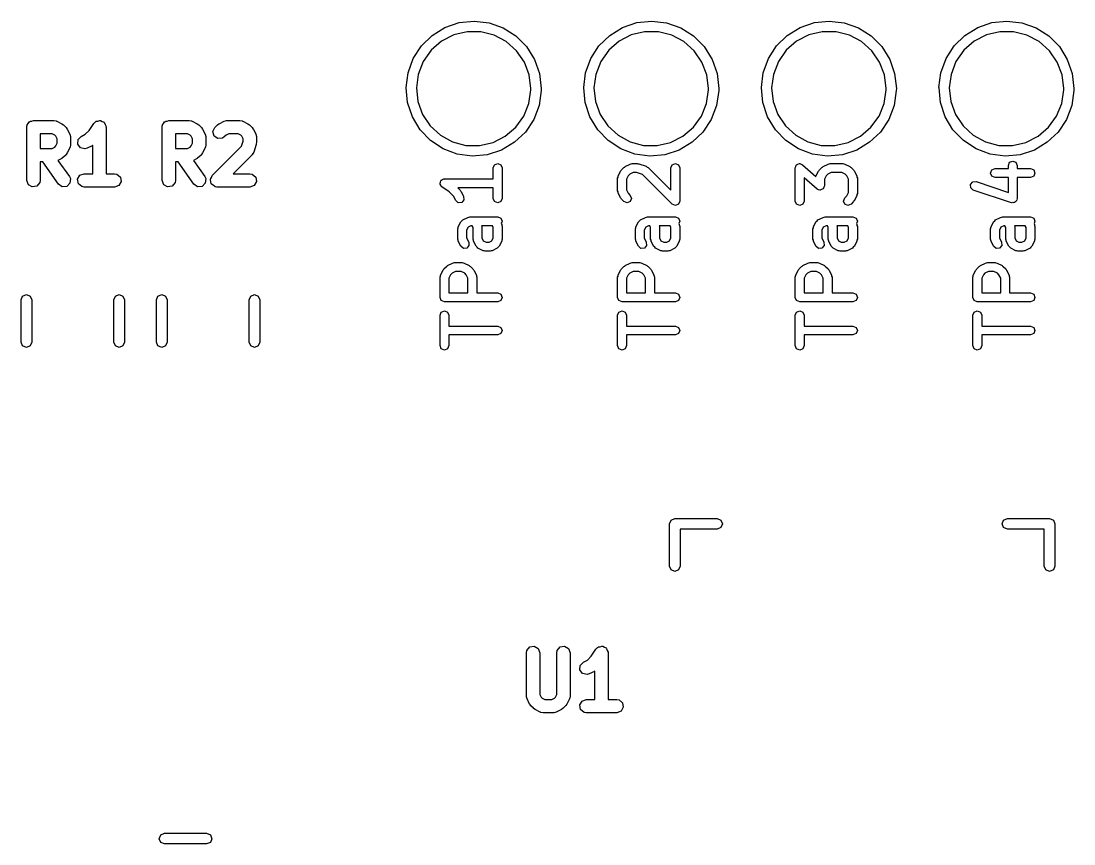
# Model space of a CAD drawing. Extents: x 59.1 to 149.1, y -119.5 to -80.2.
# Drawn here: x 77.9 to 89.76, y -108.5 to -99.24 of the extents above; entities that cross this region are included whole.
import ezdxf

# ---------------------------------------------------------------- set-up
doc = ezdxf.new("R2010")
doc.units = 0
doc.layers.add('BLACK', color=7, linetype='CONTINUOUS')

msp = doc.modelspace()

# ---------------------------------------------------------------- linework, layer by layer
at = {"layer": 'BLACK', "linetype": 'CONTINUOUS'}
for p, q in [((82.5321, -99.4011), (82.6764, -99.3123)), ((82.6764, -99.3123), (82.8368, -99.2577)), ((82.8368, -99.2577), (83.0053, -99.24)), ((83.0053, -99.24), (83.1735, -99.2601)), ((83.1735, -99.2601), (83.3332, -99.3169)), ((83.3332, -99.3169), (83.4762, -99.4077)), ((84.5321, -99.4011), (84.6764, -99.3123)), ((84.6764, -99.3123), (84.8368, -99.2577)), ((84.8368, -99.2577), (85.0053, -99.24)), ((85.0053, -99.24), (85.1735, -99.2601)), ((85.1735, -99.2601), (85.3332, -99.3169)), ((85.3332, -99.3169), (85.4762, -99.4077)), ((86.5321, -99.4011), (86.6764, -99.3123)), ((86.6764, -99.3123), (86.8368, -99.2577)), ((86.8368, -99.2577), (87.0053, -99.24)), ((87.0053, -99.24), (87.1735, -99.2601)), ((87.1735, -99.2601), (87.3332, -99.3169)), ((87.3332, -99.3169), (87.4762, -99.4077)), ((88.5321, -99.4011), (88.6764, -99.3123)), ((88.6764, -99.3123), (88.8368, -99.2577)), ((88.8368, -99.2577), (89.0053, -99.24)), ((89.0053, -99.24), (89.1735, -99.2601)), ((89.1735, -99.2601), (89.3332, -99.3169)), ((89.3332, -99.3169), (89.4762, -99.4077)), ((82.411, -99.5197), (82.5321, -99.4011)), ((82.6376, -99.4668), (82.5209, -99.5686)), ((82.7753, -99.3957), (82.6376, -99.4668)), ((82.9259, -99.3596), (82.7753, -99.3957)), ((83.0808, -99.3604), (82.9259, -99.3596)), ((83.231, -99.3981), (83.0808, -99.3604)), ((83.3679, -99.4706), (83.231, -99.3981)), ((83.4836, -99.5737), (83.3679, -99.4706)), ((83.4762, -99.4077), (83.5956, -99.5279)), ((84.411, -99.5197), (84.5321, -99.4011)), ((84.6376, -99.4668), (84.5209, -99.5686)), ((84.7753, -99.3957), (84.6376, -99.4668)), ((84.9259, -99.3596), (84.7753, -99.3957)), ((85.0808, -99.3604), (84.9259, -99.3596)), ((85.231, -99.3981), (85.0808, -99.3604)), ((85.3679, -99.4706), (85.231, -99.3981)), ((85.4836, -99.5737), (85.3679, -99.4706)), ((85.4762, -99.4077), (85.5956, -99.5279)), ((86.411, -99.5197), (86.5321, -99.4011)), ((86.6376, -99.4668), (86.5209, -99.5686)), ((86.7753, -99.3957), (86.6376, -99.4668)), ((86.9259, -99.3596), (86.7753, -99.3957)), ((87.0808, -99.3604), (86.9259, -99.3596)), ((87.231, -99.3981), (87.0808, -99.3604)), ((87.3679, -99.4706), (87.231, -99.3981)), ((87.4836, -99.5737), (87.3679, -99.4706)), ((87.4762, -99.4077), (87.5956, -99.5279)), ((88.411, -99.5197), (88.5321, -99.4011)), ((88.6376, -99.4668), (88.5209, -99.5686)), ((88.7753, -99.3957), (88.6376, -99.4668)), ((88.9259, -99.3596), (88.7753, -99.3957)), ((89.0808, -99.3604), (88.9259, -99.3596)), ((89.231, -99.3981), (89.0808, -99.3604)), ((89.3679, -99.4706), (89.231, -99.3981)), ((89.4836, -99.5737), (89.3679, -99.4706)), ((89.4762, -99.4077), (89.5956, -99.5279)), ((82.3193, -99.6621), (82.411, -99.5197)), ((82.5209, -99.5686), (82.4318, -99.6953)), ((83.5713, -99.7013), (83.4836, -99.5737)), ((83.5956, -99.5279), (83.6854, -99.6716)), ((84.3193, -99.6621), (84.411, -99.5197)), ((84.5209, -99.5686), (84.4318, -99.6953)), ((85.5713, -99.7013), (85.4836, -99.5737)), ((85.5956, -99.5279), (85.6854, -99.6716)), ((86.3193, -99.6621), (86.411, -99.5197)), ((86.5209, -99.5686), (86.4318, -99.6953)), ((87.5713, -99.7013), (87.4836, -99.5737)), ((87.5956, -99.5279), (87.6854, -99.6716)), ((88.3193, -99.6621), (88.411, -99.5197)), ((88.5209, -99.5686), (88.4318, -99.6953)), ((89.5713, -99.7013), (89.4836, -99.5737)), ((89.5956, -99.5279), (89.6854, -99.6716)), ((82.2613, -99.8213), (82.3193, -99.6621)), ((82.4318, -99.6953), (82.3756, -99.8397)), ((83.6261, -99.8462), (83.5713, -99.7013)), ((83.6854, -99.6716), (83.7411, -99.8316)), ((84.2613, -99.8213), (84.3193, -99.6621)), ((84.4318, -99.6953), (84.3756, -99.8397)), ((85.6261, -99.8462), (85.5713, -99.7013)), ((85.6854, -99.6716), (85.7411, -99.8316)), ((86.2613, -99.8213), (86.3193, -99.6621)), ((86.4318, -99.6953), (86.3756, -99.8397)), ((87.6261, -99.8462), (87.5713, -99.7013)), ((87.6854, -99.6716), (87.7411, -99.8316)), ((88.2613, -99.8213), (88.3193, -99.6621)), ((88.4318, -99.6953), (88.3756, -99.8397)), ((89.6261, -99.8462), (89.5713, -99.7013)), ((89.6854, -99.6716), (89.7411, -99.8316)), ((82.2401, -99.9894), (82.2613, -99.8213)), ((83.7411, -99.8316), (83.76, -100)), ((84.2401, -99.9894), (84.2613, -99.8213)), ((85.7411, -99.8316), (85.76, -100)), ((86.2401, -99.9894), (86.2613, -99.8213)), ((87.7411, -99.8316), (87.76, -100)), ((88.2401, -99.9894), (88.2613, -99.8213)), ((89.7411, -99.8316), (89.76, -100)), ((82.3756, -99.8397), (82.3553, -99.9932)), ((83.6447, -100), (83.6261, -99.8462)), ((84.3756, -99.8397), (84.3553, -99.9932)), ((85.6447, -100), (85.6261, -99.8462)), ((86.3756, -99.8397), (86.3553, -99.9932)), ((87.6447, -100), (87.6261, -99.8462)), ((88.3756, -99.8397), (88.3553, -99.9932)), ((89.6447, -100), (89.6261, -99.8462)), ((82.2405, -99.9932), (82.2401, -99.9894)), ((82.2566, -100.158), (82.2405, -99.9932)), ((82.3553, -99.9932), (82.3723, -100.147)), ((83.6227, -100.167), (83.6446, -100.014)), ((83.6446, -100.014), (83.6447, -100)), ((83.7597, -100.021), (83.7361, -100.189)), ((83.76, -100), (83.7597, -100.021)), ((84.2405, -99.9932), (84.2401, -99.9894)), ((84.2566, -100.158), (84.2405, -99.9932)), ((84.3553, -99.9932), (84.3723, -100.147)), ((85.6227, -100.167), (85.6446, -100.014)), ((85.6446, -100.014), (85.6447, -100)), ((85.7597, -100.021), (85.7361, -100.189)), ((85.76, -100), (85.7597, -100.021)), ((86.2405, -99.9932), (86.2401, -99.9894)), ((86.2566, -100.158), (86.2405, -99.9932)), ((86.3553, -99.9932), (86.3723, -100.147)), ((87.6227, -100.167), (87.6446, -100.014)), ((87.6446, -100.014), (87.6447, -100)), ((87.7597, -100.021), (87.7361, -100.189)), ((87.76, -100), (87.7597, -100.021)), ((88.2405, -99.9932), (88.2401, -99.9894)), ((88.2566, -100.158), (88.2405, -99.9932)), ((88.3553, -99.9932), (88.3723, -100.147)), ((89.6227, -100.167), (89.6446, -100.014)), ((89.6446, -100.014), (89.6447, -100)), ((89.7597, -100.021), (89.7361, -100.189)), ((89.76, -100), (89.7597, -100.021)), ((82.3101, -100.319), (82.2566, -100.158)), ((82.3723, -100.147), (82.4256, -100.293)), ((83.565, -100.311), (83.6227, -100.167)), ((84.3101, -100.319), (84.2566, -100.158)), ((84.3723, -100.147), (84.4256, -100.293)), ((85.565, -100.311), (85.6227, -100.167)), ((86.3101, -100.319), (86.2566, -100.158)), ((86.3723, -100.147), (86.4256, -100.293)), ((87.565, -100.311), (87.6227, -100.167)), ((88.3101, -100.319), (88.2566, -100.158)), ((88.3723, -100.147), (88.4256, -100.293)), ((89.565, -100.311), (89.6227, -100.167)), ((82.4256, -100.293), (82.512, -100.421)), ((83.7361, -100.189), (83.676, -100.347)), ((84.4256, -100.293), (84.512, -100.421)), ((85.7361, -100.189), (85.676, -100.347)), ((86.4256, -100.293), (86.512, -100.421)), ((87.7361, -100.189), (87.676, -100.347)), ((88.4256, -100.293), (88.512, -100.421)), ((89.7361, -100.189), (89.676, -100.347)), ((77.9681, -100.433), (77.9699, -100.424)), ((77.9693, -100.42), (77.9709, -100.418)), ((77.9699, -100.424), (77.9693, -100.42)), ((77.9709, -100.418), (77.9727, -100.408)), ((77.9727, -100.408), (77.9852, -100.393)), ((77.9852, -100.393), (77.9949, -100.376)), ((77.9949, -100.376), (78.0013, -100.374)), ((78.0013, -100.374), (78.0056, -100.368)), ((78.0056, -100.368), (78.0248, -100.365)), ((78.0248, -100.365), (78.0431, -100.358)), ((78.0431, -100.358), (78.2717, -100.358)), ((78.2717, -100.358), (78.2974, -100.363)), ((78.2974, -100.363), (78.3008, -100.366)), ((78.3008, -100.366), (78.3053, -100.366)), ((78.3053, -100.366), (78.3624, -100.395)), ((78.3624, -100.395), (78.3804, -100.408)), ((78.3804, -100.408), (78.3819, -100.409)), ((78.3819, -100.409), (78.4105, -100.438)), ((78.6706, -100.471), (78.7236, -100.392)), ((78.7236, -100.392), (78.7416, -100.373)), ((78.7416, -100.373), (78.7457, -100.372)), ((78.7457, -100.372), (78.7485, -100.368)), ((78.7485, -100.368), (78.7699, -100.365)), ((78.7699, -100.365), (78.7908, -100.359)), ((78.7908, -100.359), (78.7948, -100.36)), ((78.7948, -100.36), (78.799, -100.36)), ((78.799, -100.36), (78.8179, -100.37)), ((78.8179, -100.37), (78.8378, -100.379)), ((78.8378, -100.379), (78.8397, -100.383)), ((78.8397, -100.383), (78.8435, -100.385)), ((78.8435, -100.385), (78.8509, -100.406)), ((78.8509, -100.406), (78.8605, -100.425)), ((79.4921, -100.433), (79.4939, -100.424)), ((79.4933, -100.42), (79.4949, -100.418)), ((79.4939, -100.424), (79.4933, -100.42)), ((79.4949, -100.418), (79.4967, -100.408)), ((79.4967, -100.408), (79.5092, -100.393)), ((79.5092, -100.393), (79.5189, -100.376)), ((79.5189, -100.376), (79.5253, -100.374)), ((79.5253, -100.374), (79.5296, -100.368)), ((79.5296, -100.368), (79.5488, -100.365)), ((79.5488, -100.365), (79.5671, -100.358)), ((79.5671, -100.358), (79.7957, -100.358)), ((79.7957, -100.358), (79.8214, -100.363)), ((79.8214, -100.363), (79.8248, -100.366)), ((79.8248, -100.366), (79.8293, -100.366)), ((79.8293, -100.366), (79.8864, -100.395)), ((79.8864, -100.395), (79.9044, -100.408)), ((79.9044, -100.408), (79.9059, -100.409)), ((79.9059, -100.409), (79.9345, -100.438)), ((80.0855, -100.438), (80.1141, -100.409)), ((80.1141, -100.409), (80.1325, -100.396)), ((80.1325, -100.396), (80.1336, -100.395)), ((80.1336, -100.395), (80.1907, -100.366)), ((80.1907, -100.366), (80.2157, -100.359)), ((80.2157, -100.359), (80.2201, -100.36)), ((80.2201, -100.36), (80.2243, -100.358)), ((80.2243, -100.358), (80.3671, -100.358)), ((80.3671, -100.358), (80.3928, -100.363)), ((80.3928, -100.363), (80.3962, -100.366)), ((80.3962, -100.366), (80.4007, -100.366)), ((80.4007, -100.366), (80.4578, -100.395)), ((80.4578, -100.395), (80.4758, -100.408)), ((80.4758, -100.408), (80.4773, -100.409)), ((80.4773, -100.409), (80.5059, -100.438)), ((82.3979, -100.464), (82.3101, -100.319)), ((82.512, -100.421), (82.6265, -100.526)), ((83.4746, -100.436), (83.565, -100.311)), ((83.676, -100.347), (83.5822, -100.489)), ((84.3979, -100.464), (84.3101, -100.319)), ((84.512, -100.421), (84.6265, -100.526)), ((85.4746, -100.436), (85.565, -100.311)), ((85.676, -100.347), (85.5822, -100.489)), ((86.3979, -100.464), (86.3101, -100.319)), ((86.512, -100.421), (86.6265, -100.526)), ((87.4746, -100.436), (87.565, -100.311)), ((87.676, -100.347), (87.5822, -100.489)), ((88.3979, -100.464), (88.3101, -100.319)), ((88.512, -100.421), (88.6265, -100.526)), ((89.4746, -100.436), (89.565, -100.311)), ((89.676, -100.347), (89.5822, -100.489)), ((77.9681, -101.033), (77.9681, -100.433)), ((78.1181, -100.508), (78.1181, -100.673)), ((78.254, -100.508), (78.1181, -100.508)), ((78.2844, -100.524), (78.254, -100.508)), ((78.2958, -100.535), (78.2844, -100.524)), ((78.311, -100.565), (78.2958, -100.535)), ((78.4105, -100.438), (78.4233, -100.456)), ((78.4233, -100.456), (78.4245, -100.457)), ((78.4245, -100.457), (78.4531, -100.514)), ((78.4531, -100.514), (78.4605, -100.539)), ((78.4605, -100.539), (78.4595, -100.543)), ((78.4595, -100.543), (78.461, -100.548)), ((78.5458, -100.575), (78.581, -100.538)), ((78.581, -100.538), (78.6273, -100.515)), ((78.6273, -100.515), (78.6706, -100.471)), ((78.8605, -100.425), (78.8595, -100.429)), ((78.8595, -100.429), (78.861, -100.433)), ((78.861, -100.433), (78.861, -100.958)), ((79.4921, -101.033), (79.4921, -100.433)), ((79.6421, -100.508), (79.6421, -100.673)), ((79.778, -100.508), (79.6421, -100.508)), ((79.8084, -100.524), (79.778, -100.508)), ((79.8198, -100.535), (79.8084, -100.524)), ((79.835, -100.565), (79.8198, -100.535)), ((79.9345, -100.438), (79.9473, -100.456)), ((79.9473, -100.456), (79.9485, -100.457)), ((79.9485, -100.457), (79.9771, -100.514)), ((79.9771, -100.514), (79.9845, -100.539)), ((79.9845, -100.539), (79.9835, -100.543)), ((79.9835, -100.543), (79.985, -100.548)), ((80.0639, -100.484), (80.0855, -100.438)), ((80.0771, -100.534), (80.0639, -100.484)), ((80.1192, -100.563), (80.0771, -100.534)), ((80.2116, -100.524), (80.1916, -100.544)), ((80.242, -100.508), (80.2116, -100.524)), ((80.3494, -100.508), (80.242, -100.508)), ((80.3799, -100.524), (80.3494, -100.508)), ((80.3912, -100.535), (80.3799, -100.524)), ((80.4064, -100.565), (80.3912, -100.535)), ((80.5059, -100.438), (80.5188, -100.456)), ((80.5188, -100.456), (80.5199, -100.457)), ((80.5199, -100.457), (80.5485, -100.514)), ((80.5485, -100.514), (80.5559, -100.539)), ((80.5559, -100.539), (80.5549, -100.544)), ((82.5156, -100.586), (82.3979, -100.464)), ((82.6265, -100.526), (82.7627, -100.599)), ((83.2184, -100.607), (83.3568, -100.537)), ((83.3568, -100.537), (83.4746, -100.436)), ((83.5822, -100.489), (83.4595, -100.605)), ((84.5156, -100.586), (84.3979, -100.464)), ((84.6265, -100.526), (84.7627, -100.599)), ((85.2184, -100.607), (85.3568, -100.537)), ((85.3568, -100.537), (85.4746, -100.436)), ((85.5822, -100.489), (85.4595, -100.605)), ((86.5156, -100.586), (86.3979, -100.464)), ((86.6265, -100.526), (86.7627, -100.599)), ((87.2184, -100.607), (87.3568, -100.537)), ((87.3568, -100.537), (87.4746, -100.436)), ((87.5822, -100.489), (87.4595, -100.605)), ((88.5156, -100.586), (88.3979, -100.464)), ((88.6265, -100.526), (88.7627, -100.599)), ((89.2184, -100.607), (89.3568, -100.537)), ((89.3568, -100.537), (89.4746, -100.436)), ((89.5822, -100.489), (89.4595, -100.605)), ((78.254, -100.673), (78.2844, -100.658)), ((78.2844, -100.658), (78.2958, -100.646)), ((78.2958, -100.646), (78.311, -100.616)), ((78.311, -100.616), (78.311, -100.565)), ((78.4565, -100.659), (78.4536, -100.663)), ((78.461, -100.633), (78.4565, -100.659)), ((78.461, -100.548), (78.461, -100.633)), ((78.5427, -100.626), (78.5458, -100.575)), ((78.5732, -100.667), (78.5427, -100.626)), ((78.7053, -100.643), (78.6481, -100.672)), ((78.7064, -100.642), (78.7053, -100.643)), ((78.711, -100.639), (78.7064, -100.642)), ((78.711, -100.958), (78.711, -100.639)), ((79.778, -100.673), (79.8084, -100.658)), ((79.8084, -100.658), (79.8198, -100.646)), ((79.8198, -100.646), (79.835, -100.616)), ((79.835, -100.616), (79.835, -100.565)), ((79.9805, -100.659), (79.9776, -100.663)), ((79.985, -100.633), (79.9805, -100.659)), ((79.985, -100.548), (79.985, -100.633)), ((80.057, -100.98), (80.3873, -100.65)), ((80.1703, -100.559), (80.1192, -100.563)), ((80.1916, -100.544), (80.1703, -100.559)), ((80.3873, -100.65), (80.4064, -100.593)), ((80.4064, -100.593), (80.4064, -100.565)), ((80.5526, -100.629), (80.524, -100.714)), ((80.5564, -100.605), (80.5525, -100.627)), ((80.5525, -100.627), (80.5526, -100.629)), ((80.5549, -100.544), (80.5564, -100.548)), ((80.5564, -100.548), (80.5564, -100.605)), ((82.6573, -100.678), (82.5156, -100.586)), ((82.7627, -100.599), (82.9125, -100.639)), ((82.9125, -100.639), (83.0674, -100.641)), ((83.0674, -100.641), (83.2184, -100.607)), ((83.4595, -100.605), (83.314, -100.692)), ((84.6573, -100.678), (84.5156, -100.586)), ((84.7627, -100.599), (84.9125, -100.639)), ((84.9125, -100.639), (85.0674, -100.641)), ((85.0674, -100.641), (85.2184, -100.607)), ((85.4595, -100.605), (85.314, -100.692)), ((86.6573, -100.678), (86.5156, -100.586)), ((86.7627, -100.599), (86.9125, -100.639)), ((86.9125, -100.639), (87.0674, -100.641)), ((87.0674, -100.641), (87.2184, -100.607)), ((87.4595, -100.605), (87.314, -100.692)), ((88.6573, -100.678), (88.5156, -100.586)), ((88.7627, -100.599), (88.9125, -100.639)), ((88.9125, -100.639), (89.0674, -100.641)), ((89.0674, -100.641), (89.2184, -100.607)), ((89.4595, -100.605), (89.314, -100.692)), ((78.1181, -100.673), (78.254, -100.673)), ((78.3819, -100.772), (78.3635, -100.785)), ((78.4105, -100.744), (78.3819, -100.772)), ((78.4112, -100.742), (78.4105, -100.744)), ((78.4245, -100.724), (78.4112, -100.742)), ((78.4531, -100.667), (78.4245, -100.724)), ((78.4536, -100.663), (78.4531, -100.667)), ((78.6231, -100.679), (78.5732, -100.667)), ((78.6481, -100.672), (78.6231, -100.679)), ((79.6421, -100.673), (79.778, -100.673)), ((79.9059, -100.772), (79.8875, -100.785)), ((79.9345, -100.744), (79.9059, -100.772)), ((79.9352, -100.742), (79.9345, -100.744)), ((79.9485, -100.724), (79.9352, -100.742)), ((79.9771, -100.667), (79.9485, -100.724)), ((79.9776, -100.663), (79.9771, -100.667)), ((80.5059, -100.744), (80.2911, -100.958)), ((80.5078, -100.74), (80.5059, -100.744)), ((80.5116, -100.737), (80.5078, -100.74)), ((80.524, -100.714), (80.5116, -100.737)), ((82.8161, -100.737), (82.6573, -100.678)), ((82.9841, -100.76), (82.8161, -100.737)), ((83.1528, -100.744), (82.9841, -100.76)), ((83.314, -100.692), (83.1528, -100.744)), ((84.8161, -100.737), (84.6573, -100.678)), ((84.9841, -100.76), (84.8161, -100.737)), ((85.1528, -100.744), (84.9841, -100.76)), ((85.314, -100.692), (85.1528, -100.744)), ((86.8161, -100.737), (86.6573, -100.678)), ((86.9841, -100.76), (86.8161, -100.737)), ((87.1528, -100.744), (86.9841, -100.76)), ((87.314, -100.692), (87.1528, -100.744)), ((88.8161, -100.737), (88.6573, -100.678)), ((88.9841, -100.76), (88.8161, -100.737)), ((89.1528, -100.744), (88.9841, -100.76)), ((89.314, -100.692), (89.1528, -100.744)), ((78.147, -100.823), (78.1181, -100.823)), ((78.1181, -100.823), (78.1181, -101.033)), ((78.3246, -101.076), (78.147, -100.823)), ((78.3624, -100.786), (78.3195, -100.808)), ((78.3195, -100.808), (78.4474, -100.99)), ((78.3635, -100.785), (78.3624, -100.786)), ((79.671, -100.823), (79.6421, -100.823)), ((79.6421, -100.823), (79.6421, -101.033)), ((79.8486, -101.076), (79.671, -100.823)), ((79.8864, -100.786), (79.8435, -100.808)), ((79.8435, -100.808), (79.9714, -100.99)), ((79.8875, -100.785), (79.8864, -100.786)), ((83.2214, -100.894), (83.2361, -100.859)), ((83.2214, -101.016), (83.2214, -100.894)), ((83.2361, -100.859), (83.2714, -100.844)), ((83.2714, -100.844), (83.3068, -100.859)), ((83.3068, -100.859), (83.3214, -100.894)), ((83.3214, -100.894), (83.3214, -101.237)), ((84.6646, -100.916), (84.6932, -100.888)), ((84.6932, -100.888), (84.7008, -100.884)), ((84.7008, -100.884), (84.7062, -100.878)), ((84.7062, -100.878), (84.7634, -100.85)), ((84.7634, -100.85), (84.775, -100.849)), ((84.775, -100.849), (84.7857, -100.844)), ((84.7857, -100.844), (84.8429, -100.844)), ((84.8429, -100.844), (84.8505, -100.847)), ((84.8505, -100.847), (84.8587, -100.847)), ((84.8587, -100.847), (84.9444, -100.875)), ((84.9444, -100.875), (84.9532, -100.883)), ((84.9532, -100.883), (84.9639, -100.888)), ((84.9639, -100.888), (85.2214, -101.145)), ((85.2214, -100.894), (85.2361, -100.859)), ((85.2214, -101.145), (85.2214, -100.894)), ((85.2361, -100.859), (85.2714, -100.844)), ((85.2714, -100.844), (85.3068, -100.859)), ((85.3068, -100.859), (85.3214, -100.894)), ((85.3214, -100.894), (85.3214, -101.266)), ((86.6214, -100.894), (86.6282, -100.878)), ((86.6214, -101.266), (86.6214, -100.894)), ((86.6282, -100.878), (86.6338, -100.861)), ((86.6338, -100.861), (86.6354, -100.861)), ((86.6354, -100.861), (86.6361, -100.859)), ((86.6361, -100.859), (86.6523, -100.852)), ((86.6523, -100.852), (86.6681, -100.844)), ((86.6681, -100.844), (86.6698, -100.845)), ((86.6698, -100.845), (86.6714, -100.844)), ((86.6714, -100.844), (86.6877, -100.851)), ((86.6877, -100.851), (86.7044, -100.857)), ((86.7044, -100.857), (86.8551, -100.989)), ((86.8932, -100.916), (86.9218, -100.888)), ((86.9218, -100.888), (86.9294, -100.884)), ((86.9294, -100.884), (86.9348, -100.878)), ((86.9348, -100.878), (86.9919, -100.85)), ((86.9919, -100.85), (87.0035, -100.849)), ((87.0035, -100.849), (87.0143, -100.844)), ((87.0143, -100.844), (87.1571, -100.844)), ((87.1571, -100.844), (87.1679, -100.849)), ((87.1679, -100.849), (87.1795, -100.85)), ((87.1795, -100.85), (87.2366, -100.878)), ((87.2366, -100.878), (87.242, -100.884)), ((87.242, -100.884), (87.2496, -100.888)), ((87.2496, -100.888), (87.2782, -100.916)), ((89.0214, -100.866), (89.0361, -100.83)), ((89.0214, -100.901), (89.0214, -100.866)), ((89.0361, -100.83), (89.0714, -100.816)), ((89.0714, -100.816), (89.1068, -100.83)), ((89.1068, -100.83), (89.1214, -100.866)), ((89.1214, -100.866), (89.1214, -100.901)), ((78.4474, -100.99), (78.4584, -101.014)), ((78.4584, -101.014), (78.454, -101.065)), ((78.5407, -101.02), (78.5664, -100.976)), ((78.5664, -100.976), (78.6146, -100.958)), ((78.6146, -100.958), (78.711, -100.958)), ((78.861, -100.958), (78.9574, -100.958)), ((78.9574, -100.958), (78.9831, -100.963)), ((78.9831, -100.963), (79.0224, -100.996)), ((79.0224, -100.996), (79.0313, -101.046)), ((79.9714, -100.99), (79.9824, -101.014)), ((79.9824, -101.014), (79.978, -101.065)), ((80.0361, -101.02), (80.0474, -101.001)), ((80.0474, -101.001), (80.057, -100.98)), ((80.2911, -100.958), (80.4814, -100.958)), ((80.4814, -100.958), (80.5071, -100.963)), ((80.5071, -100.963), (80.5464, -100.996)), ((80.5464, -100.996), (80.5553, -101.046)), ((82.6495, -101.025), (82.6616, -101.017)), ((82.6616, -101.017), (82.6667, -101.018)), ((82.6667, -101.018), (82.6714, -101.016)), ((82.6714, -101.016), (83.2214, -101.016)), ((84.6214, -101.009), (84.6259, -100.998)), ((84.6214, -101.151), (84.6214, -101.009)), ((84.6259, -100.998), (84.6267, -100.986)), ((84.6267, -100.986), (84.6553, -100.929)), ((84.6553, -100.929), (84.6615, -100.924)), ((84.6615, -100.924), (84.6646, -100.916)), ((84.7411, -100.981), (84.7214, -101.02)), ((84.7582, -100.964), (84.7411, -100.981)), ((84.7975, -100.944), (84.7582, -100.964)), ((84.8347, -100.944), (84.7975, -100.944)), ((84.9016, -100.967), (84.8347, -100.944)), ((85.2361, -101.301), (84.9016, -100.967)), ((86.8671, -101.132), (86.7214, -101.004)), ((86.7214, -101.004), (86.7214, -101.266)), ((86.8551, -100.989), (86.8553, -100.986)), ((86.8553, -100.986), (86.8838, -100.929)), ((86.8838, -100.929), (86.8901, -100.924)), ((86.8901, -100.924), (86.8932, -100.916)), ((86.9697, -100.981), (86.95, -101.02)), ((86.9868, -100.964), (86.9697, -100.981)), ((87.0261, -100.944), (86.9868, -100.964)), ((87.1453, -100.944), (87.0261, -100.944)), ((87.1847, -100.964), (87.1453, -100.944)), ((87.2018, -100.981), (87.1847, -100.964)), ((87.2214, -101.02), (87.2018, -100.981)), ((87.2782, -100.916), (87.2814, -100.924)), ((87.2814, -100.924), (87.2876, -100.929)), ((87.2876, -100.929), (87.3161, -100.986)), ((87.3161, -100.986), (87.317, -100.998)), ((87.317, -100.998), (87.3214, -101.009)), ((87.3214, -101.009), (87.3214, -101.18)), ((88.8214, -100.951), (88.8361, -100.916)), ((88.8361, -100.987), (88.8214, -100.951)), ((88.8361, -100.916), (88.8714, -100.901)), ((88.8714, -101.001), (88.8361, -100.987)), ((88.8714, -100.901), (89.0214, -100.901)), ((89.0214, -101.001), (88.8714, -101.001)), ((89.0214, -101.168), (89.0214, -101.001)), ((89.1214, -100.901), (89.2714, -100.901)), ((89.2714, -101.001), (89.1214, -101.001)), ((89.1214, -101.001), (89.1214, -101.237)), ((89.2714, -100.901), (89.3068, -100.916)), ((89.3068, -100.987), (89.2714, -101.001)), ((89.3068, -100.916), (89.3214, -100.951)), ((89.3214, -100.951), (89.3068, -100.987)), ((77.9857, -101.082), (77.9681, -101.033)), ((78.0301, -101.107), (77.9857, -101.082)), ((78.0806, -101.098), (78.0301, -101.107)), ((78.1136, -101.059), (78.0806, -101.098)), ((78.1181, -101.033), (78.1136, -101.059)), ((78.3666, -101.106), (78.3246, -101.076)), ((78.4177, -101.101), (78.3666, -101.106)), ((78.454, -101.065), (78.4177, -101.101)), ((78.5496, -101.071), (78.5407, -101.02)), ((78.5889, -101.104), (78.5496, -101.071)), ((78.6146, -101.108), (78.5889, -101.104)), ((78.9574, -101.108), (78.6146, -101.108)), ((79.0056, -101.091), (78.9574, -101.108)), ((79.0313, -101.046), (79.0056, -101.091)), ((79.5097, -101.082), (79.4921, -101.033)), ((79.5541, -101.107), (79.5097, -101.082)), ((79.6046, -101.098), (79.5541, -101.107)), ((79.6376, -101.059), (79.6046, -101.098)), ((79.6421, -101.033), (79.6376, -101.059)), ((79.8906, -101.106), (79.8486, -101.076)), ((79.9417, -101.101), (79.8906, -101.106)), ((79.978, -101.065), (79.9417, -101.101)), ((80.0353, -101.027), (80.0367, -101.024)), ((80.0411, -101.049), (80.0353, -101.027)), ((80.0367, -101.024), (80.0361, -101.02)), ((80.045, -101.071), (80.0411, -101.049)), ((80.0477, -101.073), (80.045, -101.071)), ((80.0486, -101.076), (80.0477, -101.073)), ((80.0671, -101.089), (80.0486, -101.076)), ((80.0843, -101.104), (80.0671, -101.089)), ((80.0889, -101.105), (80.0843, -101.104)), ((80.0906, -101.106), (80.0889, -101.105)), ((80.0939, -101.106), (80.0906, -101.106)), ((80.11, -101.108), (80.0939, -101.106)), ((80.4814, -101.108), (80.11, -101.108)), ((80.5296, -101.091), (80.4814, -101.108)), ((80.5553, -101.046), (80.5296, -101.091)), ((82.6214, -101.066), (82.627, -101.052)), ((82.6234, -101.07), (82.6214, -101.066)), ((82.6224, -101.076), (82.6234, -101.07)), ((82.6305, -101.088), (82.6224, -101.076)), ((82.627, -101.052), (82.6298, -101.038)), ((82.6298, -101.038), (82.6341, -101.035)), ((82.6361, -101.101), (82.6305, -101.088)), ((82.6341, -101.035), (82.6361, -101.03)), ((82.6361, -101.03), (82.6495, -101.025)), ((82.6408, -101.103), (82.6361, -101.101)), ((82.6437, -101.107), (82.6408, -101.103)), ((82.7253, -101.162), (82.6437, -101.107)), ((83.2214, -101.116), (82.8207, -101.116)), ((82.8207, -101.116), (82.8496, -101.145)), ((83.2214, -101.237), (83.2214, -101.116)), ((84.7214, -101.02), (84.7214, -101.14)), ((86.8837, -101.138), (86.8671, -101.132)), ((86.9354, -101.13), (86.9191, -101.136)), ((86.936, -101.128), (86.9354, -101.13)), ((86.9376, -101.127), (86.936, -101.128)), ((86.9433, -101.111), (86.9376, -101.127)), ((86.95, -101.094), (86.9433, -101.111)), ((86.95, -101.02), (86.95, -101.094)), ((87.2214, -101.168), (87.2214, -101.02)), ((88.5954, -101.078), (88.6205, -101.05)), ((88.5981, -101.117), (88.5954, -101.078)), ((88.627, -101.142), (88.5981, -101.117)), ((88.6205, -101.05), (88.6587, -101.047)), ((88.6587, -101.047), (89.0214, -101.168)), ((82.7732, -101.21), (82.7253, -101.162)), ((82.7981, -101.26), (82.7732, -101.21)), ((82.8496, -101.145), (82.8528, -101.152)), ((82.8528, -101.152), (82.859, -101.158)), ((82.859, -101.158), (82.8876, -101.215)), ((82.8903, -101.253), (82.8652, -101.282)), ((82.8876, -101.215), (82.8903, -101.253)), ((83.2361, -101.272), (83.2214, -101.237)), ((83.3214, -101.237), (83.3068, -101.272)), ((84.6259, -101.162), (84.6214, -101.151)), ((84.6267, -101.174), (84.6259, -101.162)), ((84.6553, -101.231), (84.6267, -101.174)), ((84.6615, -101.236), (84.6553, -101.231)), ((84.6646, -101.244), (84.6615, -101.236)), ((84.6932, -101.272), (84.6646, -101.244)), ((84.7214, -101.14), (84.7411, -101.179)), ((84.7411, -101.179), (84.7639, -101.202)), ((84.7639, -101.202), (84.7786, -101.237)), ((84.7786, -101.237), (84.7639, -101.272)), ((86.9, -101.144), (86.8837, -101.138)), ((86.9016, -101.144), (86.9, -101.144)), ((86.9033, -101.144), (86.9016, -101.144)), ((86.9191, -101.136), (86.9033, -101.144)), ((87.1643, -101.266), (87.1789, -101.23)), ((87.1789, -101.23), (87.2018, -101.208)), ((87.2018, -101.208), (87.2214, -101.168)), ((87.3161, -101.202), (87.2876, -101.26)), ((87.317, -101.191), (87.3161, -101.202)), ((87.3214, -101.18), (87.317, -101.191)), ((89.0556, -101.285), (88.627, -101.142)), ((89.1189, -101.253), (89.1112, -101.262)), ((89.1214, -101.237), (89.1183, -101.245)), ((89.1183, -101.245), (89.1189, -101.253)), ((82.827, -101.285), (82.7981, -101.26)), ((82.8652, -101.282), (82.827, -101.285)), ((83.2714, -101.287), (83.2361, -101.272)), ((83.3068, -101.272), (83.2714, -101.287)), ((84.7286, -101.287), (84.6932, -101.272)), ((84.7639, -101.272), (84.7286, -101.287)), ((85.2714, -101.316), (85.2361, -101.301)), ((85.3068, -101.301), (85.2714, -101.316)), ((85.3214, -101.266), (85.3068, -101.301)), ((86.6361, -101.301), (86.6214, -101.266)), ((86.6714, -101.316), (86.6361, -101.301)), ((86.7068, -101.301), (86.6714, -101.316)), ((86.7214, -101.266), (86.7068, -101.301)), ((87.1789, -101.301), (87.1643, -101.266)), ((87.2143, -101.316), (87.1789, -101.301)), ((87.2496, -101.301), (87.2143, -101.316)), ((87.2782, -101.272), (87.2496, -101.301)), ((87.2814, -101.265), (87.2782, -101.272)), ((87.2876, -101.26), (87.2814, -101.265)), ((89.0638, -101.284), (89.0556, -101.285)), ((89.0714, -101.287), (89.0638, -101.284)), ((89.0822, -101.283), (89.0714, -101.287)), ((89.0938, -101.282), (89.0822, -101.283)), ((89.0992, -101.276), (89.0938, -101.282)), ((89.1068, -101.272), (89.0992, -101.276)), ((89.1112, -101.262), (89.1068, -101.272)), ((82.8553, -101.5), (82.8673, -101.49)), ((82.8673, -101.49), (82.8776, -101.478)), ((82.8776, -101.478), (82.9348, -101.45)), ((82.9348, -101.45), (82.9464, -101.449)), ((82.9464, -101.449), (82.9571, -101.444)), ((82.9571, -101.444), (83.2714, -101.444)), ((83.2714, -101.444), (83.3068, -101.459)), ((83.3068, -101.459), (83.3214, -101.494)), ((84.8553, -101.5), (84.8673, -101.49)), ((84.8673, -101.49), (84.8776, -101.478)), ((84.8776, -101.478), (84.9348, -101.45)), ((84.9348, -101.45), (84.9464, -101.449)), ((84.9464, -101.449), (84.9571, -101.444)), ((84.9571, -101.444), (85.2714, -101.444)), ((85.2714, -101.444), (85.3068, -101.459)), ((85.3068, -101.459), (85.3214, -101.494)), ((86.8553, -101.5), (86.8673, -101.49)), ((86.8673, -101.49), (86.8776, -101.478)), ((86.8776, -101.478), (86.9348, -101.45)), ((86.9348, -101.45), (86.9464, -101.449)), ((86.9464, -101.449), (86.9571, -101.444)), ((86.9571, -101.444), (87.2714, -101.444)), ((87.2714, -101.444), (87.3068, -101.459)), ((87.3068, -101.459), (87.3214, -101.494)), ((88.8553, -101.5), (88.8673, -101.49)), ((88.8673, -101.49), (88.8776, -101.478)), ((88.8776, -101.478), (88.9348, -101.45)), ((88.9348, -101.45), (88.9464, -101.449)), ((88.9464, -101.449), (88.9571, -101.444)), ((88.9571, -101.444), (89.2714, -101.444)), ((89.2714, -101.444), (89.3068, -101.459)), ((89.3068, -101.459), (89.3214, -101.494)), ((82.8214, -101.58), (82.8259, -101.569)), ((82.8214, -101.694), (82.8214, -101.58)), ((82.8259, -101.569), (82.8267, -101.558)), ((82.8267, -101.558), (82.8553, -101.5)), ((82.9373, -101.56), (82.9214, -101.592)), ((82.9214, -101.592), (82.9214, -101.682)), ((82.9689, -101.544), (82.9373, -101.56)), ((82.9834, -101.544), (82.9689, -101.544)), ((82.9929, -101.563), (82.9834, -101.544)), ((82.9929, -101.694), (82.9929, -101.563)), ((83.0899, -101.544), (83.0929, -101.551)), ((83.212, -101.544), (83.0899, -101.544)), ((83.0929, -101.551), (83.0929, -101.682)), ((83.2214, -101.563), (83.212, -101.544)), ((83.2214, -101.682), (83.2214, -101.563)), ((83.3214, -101.494), (83.3112, -101.519)), ((83.3112, -101.519), (83.3161, -101.529)), ((83.3161, -101.529), (83.317, -101.541)), ((83.317, -101.541), (83.3214, -101.551)), ((83.3214, -101.551), (83.3214, -101.694)), ((84.8214, -101.58), (84.8259, -101.569)), ((84.8214, -101.694), (84.8214, -101.58)), ((84.8259, -101.569), (84.8267, -101.558)), ((84.8267, -101.558), (84.8553, -101.5)), ((84.9373, -101.56), (84.9214, -101.592)), ((84.9214, -101.592), (84.9214, -101.682)), ((84.9689, -101.544), (84.9373, -101.56)), ((84.9834, -101.544), (84.9689, -101.544)), ((84.9929, -101.563), (84.9834, -101.544)), ((84.9929, -101.694), (84.9929, -101.563)), ((85.0899, -101.544), (85.0929, -101.551)), ((85.212, -101.544), (85.0899, -101.544)), ((85.0929, -101.551), (85.0929, -101.682)), ((85.2214, -101.563), (85.212, -101.544)), ((85.2214, -101.682), (85.2214, -101.563)), ((85.3214, -101.494), (85.3112, -101.519)), ((85.3112, -101.519), (85.3161, -101.529)), ((85.3161, -101.529), (85.317, -101.541)), ((85.317, -101.541), (85.3214, -101.551)), ((85.3214, -101.551), (85.3214, -101.694)), ((86.8214, -101.58), (86.8259, -101.569)), ((86.8214, -101.694), (86.8214, -101.58)), ((86.8259, -101.569), (86.8267, -101.558)), ((86.8267, -101.558), (86.8553, -101.5)), ((86.9373, -101.56), (86.9214, -101.592)), ((86.9214, -101.592), (86.9214, -101.682)), ((86.9689, -101.544), (86.9373, -101.56)), ((86.9834, -101.544), (86.9689, -101.544)), ((86.9929, -101.563), (86.9834, -101.544)), ((86.9929, -101.694), (86.9929, -101.563)), ((87.0899, -101.544), (87.0929, -101.551)), ((87.212, -101.544), (87.0899, -101.544)), ((87.0929, -101.551), (87.0929, -101.682)), ((87.2214, -101.563), (87.212, -101.544)), ((87.2214, -101.682), (87.2214, -101.563)), ((87.3214, -101.494), (87.3112, -101.519)), ((87.3112, -101.519), (87.3161, -101.529)), ((87.3161, -101.529), (87.317, -101.541)), ((87.317, -101.541), (87.3214, -101.551)), ((87.3214, -101.551), (87.3214, -101.694)), ((88.8214, -101.58), (88.8259, -101.569)), ((88.8214, -101.694), (88.8214, -101.58)), ((88.8259, -101.569), (88.8267, -101.558)), ((88.8267, -101.558), (88.8553, -101.5)), ((88.9373, -101.56), (88.9214, -101.592)), ((88.9214, -101.592), (88.9214, -101.682)), ((88.9689, -101.544), (88.9373, -101.56)), ((88.9834, -101.544), (88.9689, -101.544)), ((88.9929, -101.563), (88.9834, -101.544)), ((88.9929, -101.694), (88.9929, -101.563)), ((89.0899, -101.544), (89.0929, -101.551)), ((89.212, -101.544), (89.0899, -101.544)), ((89.0929, -101.551), (89.0929, -101.682)), ((89.2214, -101.563), (89.212, -101.544)), ((89.2214, -101.682), (89.2214, -101.563)), ((89.3214, -101.494), (89.3112, -101.519)), ((89.3112, -101.519), (89.3161, -101.529)), ((89.3161, -101.529), (89.317, -101.541)), ((89.317, -101.541), (89.3214, -101.551)), ((89.3214, -101.551), (89.3214, -101.694)), ((82.8259, -101.705), (82.8214, -101.694)), ((82.8267, -101.717), (82.8259, -101.705)), ((82.8553, -101.774), (82.8267, -101.717)), ((82.9214, -101.682), (82.9447, -101.729)), ((82.9973, -101.705), (82.9929, -101.694)), ((82.9981, -101.717), (82.9973, -101.705)), ((83.0267, -101.774), (82.9981, -101.717)), ((83.0929, -101.682), (83.1087, -101.714)), ((83.1087, -101.714), (83.1404, -101.73)), ((83.1739, -101.73), (83.2056, -101.714)), ((83.2056, -101.714), (83.2214, -101.682)), ((83.3161, -101.717), (83.2876, -101.774)), ((83.317, -101.705), (83.3161, -101.717)), ((83.3214, -101.694), (83.317, -101.705)), ((84.8259, -101.705), (84.8214, -101.694)), ((84.8267, -101.717), (84.8259, -101.705)), ((84.8553, -101.774), (84.8267, -101.717)), ((84.9214, -101.682), (84.9447, -101.729)), ((84.9973, -101.705), (84.9929, -101.694)), ((84.9981, -101.717), (84.9973, -101.705)), ((85.0267, -101.774), (84.9981, -101.717)), ((85.0929, -101.682), (85.1087, -101.714)), ((85.1087, -101.714), (85.1404, -101.73)), ((85.1739, -101.73), (85.2056, -101.714)), ((85.2056, -101.714), (85.2214, -101.682)), ((85.3161, -101.717), (85.2876, -101.774)), ((85.317, -101.705), (85.3161, -101.717)), ((85.3214, -101.694), (85.317, -101.705)), ((86.8259, -101.705), (86.8214, -101.694)), ((86.8267, -101.717), (86.8259, -101.705)), ((86.8553, -101.774), (86.8267, -101.717)), ((86.9214, -101.682), (86.9447, -101.729)), ((86.9973, -101.705), (86.9929, -101.694)), ((86.9981, -101.717), (86.9973, -101.705)), ((87.0267, -101.774), (86.9981, -101.717)), ((87.0929, -101.682), (87.1087, -101.714)), ((87.1087, -101.714), (87.1404, -101.73)), ((87.1739, -101.73), (87.2056, -101.714)), ((87.2056, -101.714), (87.2214, -101.682)), ((87.3161, -101.717), (87.2876, -101.774)), ((87.317, -101.705), (87.3161, -101.717)), ((87.3214, -101.694), (87.317, -101.705)), ((88.8259, -101.705), (88.8214, -101.694)), ((88.8267, -101.717), (88.8259, -101.705)), ((88.8553, -101.774), (88.8267, -101.717)), ((88.9214, -101.682), (88.9447, -101.729)), ((88.9973, -101.705), (88.9929, -101.694)), ((88.9981, -101.717), (88.9973, -101.705)), ((89.0267, -101.774), (88.9981, -101.717)), ((89.0929, -101.682), (89.1087, -101.714)), ((89.1087, -101.714), (89.1404, -101.73)), ((89.1739, -101.73), (89.2056, -101.714)), ((89.2056, -101.714), (89.2214, -101.682)), ((89.3161, -101.717), (89.2876, -101.774)), ((89.317, -101.705), (89.3161, -101.717)), ((89.3214, -101.694), (89.317, -101.705)), ((82.8842, -101.799), (82.8553, -101.774)), ((82.9224, -101.796), (82.8842, -101.799)), ((82.9474, -101.767), (82.9224, -101.796)), ((82.9447, -101.729), (82.9474, -101.767)), ((83.0387, -101.784), (83.0267, -101.774)), ((83.0491, -101.796), (83.0387, -101.784)), ((83.1062, -101.825), (83.0491, -101.796)), ((83.1178, -101.826), (83.1062, -101.825)), ((83.1286, -101.83), (83.1178, -101.826)), ((83.1857, -101.83), (83.1286, -101.83)), ((83.1404, -101.73), (83.1739, -101.73)), ((83.1965, -101.826), (83.1857, -101.83)), ((83.2081, -101.825), (83.1965, -101.826)), ((83.2652, -101.796), (83.2081, -101.825)), ((83.2756, -101.784), (83.2652, -101.796)), ((83.2876, -101.774), (83.2756, -101.784)), ((84.8842, -101.799), (84.8553, -101.774)), ((84.9224, -101.796), (84.8842, -101.799)), ((84.9474, -101.767), (84.9224, -101.796)), ((84.9447, -101.729), (84.9474, -101.767)), ((85.0387, -101.784), (85.0267, -101.774)), ((85.0491, -101.796), (85.0387, -101.784)), ((85.1062, -101.825), (85.0491, -101.796)), ((85.1178, -101.826), (85.1062, -101.825)), ((85.1286, -101.83), (85.1178, -101.826)), ((85.1857, -101.83), (85.1286, -101.83)), ((85.1404, -101.73), (85.1739, -101.73)), ((85.1965, -101.826), (85.1857, -101.83)), ((85.2081, -101.825), (85.1965, -101.826)), ((85.2652, -101.796), (85.2081, -101.825)), ((85.2756, -101.784), (85.2652, -101.796)), ((85.2876, -101.774), (85.2756, -101.784)), ((86.8842, -101.799), (86.8553, -101.774)), ((86.9224, -101.796), (86.8842, -101.799)), ((86.9474, -101.767), (86.9224, -101.796)), ((86.9447, -101.729), (86.9474, -101.767)), ((87.0387, -101.784), (87.0267, -101.774)), ((87.0491, -101.796), (87.0387, -101.784)), ((87.1062, -101.825), (87.0491, -101.796)), ((87.1178, -101.826), (87.1062, -101.825)), ((87.1286, -101.83), (87.1178, -101.826)), ((87.1857, -101.83), (87.1286, -101.83)), ((87.1404, -101.73), (87.1739, -101.73)), ((87.1965, -101.826), (87.1857, -101.83)), ((87.2081, -101.825), (87.1965, -101.826)), ((87.2652, -101.796), (87.2081, -101.825)), ((87.2756, -101.784), (87.2652, -101.796)), ((87.2876, -101.774), (87.2756, -101.784)), ((88.8842, -101.799), (88.8553, -101.774)), ((88.9224, -101.796), (88.8842, -101.799)), ((88.9474, -101.767), (88.9224, -101.796)), ((88.9447, -101.729), (88.9474, -101.767)), ((89.0387, -101.784), (89.0267, -101.774)), ((89.0491, -101.796), (89.0387, -101.784)), ((89.1062, -101.825), (89.0491, -101.796)), ((89.1178, -101.826), (89.1062, -101.825)), ((89.1286, -101.83), (89.1178, -101.826)), ((89.1857, -101.83), (89.1286, -101.83)), ((89.1404, -101.73), (89.1739, -101.73)), ((89.1965, -101.826), (89.1857, -101.83)), ((89.2081, -101.825), (89.1965, -101.826)), ((89.2652, -101.796), (89.2081, -101.825)), ((89.2756, -101.784), (89.2652, -101.796)), ((89.2876, -101.774), (89.2756, -101.784)), ((82.7062, -101.992), (82.7634, -101.964)), ((82.7634, -101.964), (82.775, -101.963)), ((82.775, -101.963), (82.7857, -101.959)), ((82.7857, -101.959), (82.8714, -101.959)), ((82.8714, -101.959), (82.8822, -101.963)), ((82.8822, -101.963), (82.8938, -101.964)), ((82.8938, -101.964), (82.9509, -101.992)), ((84.7062, -101.992), (84.7634, -101.964)), ((84.7634, -101.964), (84.775, -101.963)), ((84.775, -101.963), (84.7857, -101.959)), ((84.7857, -101.959), (84.8714, -101.959)), ((84.8714, -101.959), (84.8822, -101.963)), ((84.8822, -101.963), (84.8938, -101.964)), ((84.8938, -101.964), (84.9509, -101.992)), ((86.7062, -101.992), (86.7634, -101.964)), ((86.7634, -101.964), (86.775, -101.963)), ((86.775, -101.963), (86.7857, -101.959)), ((86.7857, -101.959), (86.8714, -101.959)), ((86.8714, -101.959), (86.8822, -101.963)), ((86.8822, -101.963), (86.8938, -101.964)), ((86.8938, -101.964), (86.9509, -101.992)), ((88.7062, -101.992), (88.7634, -101.964)), ((88.7634, -101.964), (88.775, -101.963)), ((88.775, -101.963), (88.7857, -101.959)), ((88.7857, -101.959), (88.8714, -101.959)), ((88.8714, -101.959), (88.8822, -101.963)), ((88.8822, -101.963), (88.8938, -101.964)), ((88.8938, -101.964), (88.9509, -101.992)), ((82.6267, -102.1), (82.6553, -102.043)), ((82.6553, -102.043), (82.6615, -102.038)), ((82.6615, -102.038), (82.6646, -102.03)), ((82.6646, -102.03), (82.6932, -102.002)), ((82.6932, -102.002), (82.7008, -101.999)), ((82.7008, -101.999), (82.7062, -101.992)), ((82.7582, -102.078), (82.7411, -102.095)), ((82.7975, -102.059), (82.7582, -102.078)), ((82.8596, -102.059), (82.7975, -102.059)), ((82.899, -102.078), (82.8596, -102.059)), ((82.916, -102.095), (82.899, -102.078)), ((82.9509, -101.992), (82.9563, -101.999)), ((82.9563, -101.999), (82.9639, -102.002)), ((82.9639, -102.002), (82.9925, -102.03)), ((82.9925, -102.03), (82.9956, -102.038)), ((82.9956, -102.038), (83.0019, -102.043)), ((83.0019, -102.043), (83.0304, -102.1)), ((84.6267, -102.1), (84.6553, -102.043)), ((84.6553, -102.043), (84.6615, -102.038)), ((84.6615, -102.038), (84.6646, -102.03)), ((84.6646, -102.03), (84.6932, -102.002)), ((84.6932, -102.002), (84.7008, -101.999)), ((84.7008, -101.999), (84.7062, -101.992)), ((84.7582, -102.078), (84.7411, -102.095)), ((84.7975, -102.059), (84.7582, -102.078)), ((84.8596, -102.059), (84.7975, -102.059)), ((84.899, -102.078), (84.8596, -102.059)), ((84.916, -102.095), (84.899, -102.078)), ((84.9509, -101.992), (84.9563, -101.999)), ((84.9563, -101.999), (84.9639, -102.002)), ((84.9639, -102.002), (84.9925, -102.03)), ((84.9925, -102.03), (84.9956, -102.038)), ((84.9956, -102.038), (85.0019, -102.043)), ((85.0019, -102.043), (85.0304, -102.1)), ((86.6267, -102.1), (86.6553, -102.043)), ((86.6553, -102.043), (86.6615, -102.038)), ((86.6615, -102.038), (86.6646, -102.03)), ((86.6646, -102.03), (86.6932, -102.002)), ((86.6932, -102.002), (86.7008, -101.999)), ((86.7008, -101.999), (86.7062, -101.992)), ((86.7582, -102.078), (86.7411, -102.095)), ((86.7975, -102.059), (86.7582, -102.078)), ((86.8596, -102.059), (86.7975, -102.059)), ((86.899, -102.078), (86.8596, -102.059)), ((86.916, -102.095), (86.899, -102.078)), ((86.9509, -101.992), (86.9563, -101.999)), ((86.9563, -101.999), (86.9639, -102.002)), ((86.9639, -102.002), (86.9925, -102.03)), ((86.9925, -102.03), (86.9956, -102.038)), ((86.9956, -102.038), (87.0019, -102.043)), ((87.0019, -102.043), (87.0304, -102.1)), ((88.6267, -102.1), (88.6553, -102.043)), ((88.6553, -102.043), (88.6615, -102.038)), ((88.6615, -102.038), (88.6646, -102.03)), ((88.6646, -102.03), (88.6932, -102.002)), ((88.6932, -102.002), (88.7008, -101.999)), ((88.7008, -101.999), (88.7062, -101.992)), ((88.7582, -102.078), (88.7411, -102.095)), ((88.7975, -102.059), (88.7582, -102.078)), ((88.8596, -102.059), (88.7975, -102.059)), ((88.899, -102.078), (88.8596, -102.059)), ((88.916, -102.095), (88.899, -102.078)), ((88.9509, -101.992), (88.9563, -101.999)), ((88.9563, -101.999), (88.9639, -102.002)), ((88.9639, -102.002), (88.9925, -102.03)), ((88.9925, -102.03), (88.9956, -102.038)), ((88.9956, -102.038), (89.0019, -102.043)), ((89.0019, -102.043), (89.0304, -102.1)), ((82.6214, -102.123), (82.6259, -102.112)), ((82.6214, -102.351), (82.6214, -102.123)), ((82.6259, -102.112), (82.6267, -102.1)), ((82.7411, -102.095), (82.7214, -102.135)), ((82.7214, -102.135), (82.7214, -102.301)), ((82.9357, -102.135), (82.916, -102.095)), ((82.9357, -102.301), (82.9357, -102.135)), ((83.0304, -102.1), (83.0313, -102.112)), ((83.0313, -102.112), (83.0357, -102.123)), ((83.0357, -102.123), (83.0357, -102.301)), ((84.6214, -102.123), (84.6259, -102.112)), ((84.6214, -102.351), (84.6214, -102.123)), ((84.6259, -102.112), (84.6267, -102.1)), ((84.7411, -102.095), (84.7214, -102.135)), ((84.7214, -102.135), (84.7214, -102.301)), ((84.9357, -102.135), (84.916, -102.095)), ((84.9357, -102.301), (84.9357, -102.135)), ((85.0304, -102.1), (85.0313, -102.112)), ((85.0313, -102.112), (85.0357, -102.123)), ((85.0357, -102.123), (85.0357, -102.301)), ((86.6214, -102.123), (86.6259, -102.112)), ((86.6214, -102.351), (86.6214, -102.123)), ((86.6259, -102.112), (86.6267, -102.1)), ((86.7411, -102.095), (86.7214, -102.135)), ((86.7214, -102.135), (86.7214, -102.301)), ((86.9357, -102.135), (86.916, -102.095)), ((86.9357, -102.301), (86.9357, -102.135)), ((87.0304, -102.1), (87.0313, -102.112)), ((87.0313, -102.112), (87.0357, -102.123)), ((87.0357, -102.123), (87.0357, -102.301)), ((88.6214, -102.123), (88.6259, -102.112)), ((88.6214, -102.351), (88.6214, -102.123)), ((88.6259, -102.112), (88.6267, -102.1)), ((88.7411, -102.095), (88.7214, -102.135)), ((88.7214, -102.135), (88.7214, -102.301)), ((88.9357, -102.135), (88.916, -102.095)), ((88.9357, -102.301), (88.9357, -102.135)), ((89.0304, -102.1), (89.0313, -102.112)), ((89.0313, -102.112), (89.0357, -102.123)), ((89.0357, -102.123), (89.0357, -102.301)), ((77.9211, -102.336), (77.9635, -102.319)), ((77.9635, -102.319), (78.0059, -102.336)), ((78.9661, -102.336), (79.0085, -102.319)), ((79.0085, -102.319), (79.0509, -102.336)), ((79.4451, -102.336), (79.4875, -102.319)), ((79.4875, -102.319), (79.5299, -102.336)), ((80.4901, -102.336), (80.5325, -102.319)), ((80.5325, -102.319), (80.5749, -102.336)), ((82.7214, -102.301), (82.9357, -102.301)), ((83.0357, -102.301), (83.2714, -102.301)), ((83.2714, -102.301), (83.3068, -102.316)), ((83.3068, -102.316), (83.3214, -102.351)), ((84.7214, -102.301), (84.9357, -102.301)), ((85.0357, -102.301), (85.2714, -102.301)), ((85.2714, -102.301), (85.3068, -102.316)), ((85.3068, -102.316), (85.3214, -102.351)), ((86.7214, -102.301), (86.9357, -102.301)), ((87.0357, -102.301), (87.2714, -102.301)), ((87.2714, -102.301), (87.3068, -102.316)), ((87.3068, -102.316), (87.3214, -102.351)), ((88.7214, -102.301), (88.9357, -102.301)), ((89.0357, -102.301), (89.2714, -102.301)), ((89.2714, -102.301), (89.3068, -102.316)), ((89.3068, -102.316), (89.3214, -102.351)), ((77.9035, -102.379), (77.9211, -102.336)), ((77.9035, -102.853), (77.9035, -102.379)), ((78.0059, -102.336), (78.0235, -102.379)), ((78.0235, -102.379), (78.0235, -102.853)), ((78.9485, -102.379), (78.9661, -102.336)), ((78.9485, -102.853), (78.9485, -102.379)), ((79.0509, -102.336), (79.0685, -102.379)), ((79.0685, -102.379), (79.0685, -102.853)), ((79.4275, -102.379), (79.4451, -102.336)), ((79.4275, -102.853), (79.4275, -102.379)), ((79.5299, -102.336), (79.5475, -102.379)), ((79.5475, -102.379), (79.5475, -102.853)), ((80.4725, -102.379), (80.4901, -102.336)), ((80.4725, -102.853), (80.4725, -102.379)), ((80.5749, -102.336), (80.5925, -102.379)), ((80.5925, -102.379), (80.5925, -102.853)), ((82.6361, -102.387), (82.6214, -102.351)), ((82.6714, -102.401), (82.6361, -102.387)), ((83.2714, -102.401), (82.6714, -102.401)), ((83.3068, -102.387), (83.2714, -102.401)), ((83.3214, -102.351), (83.3068, -102.387)), ((84.6361, -102.387), (84.6214, -102.351)), ((84.6714, -102.401), (84.6361, -102.387)), ((85.2714, -102.401), (84.6714, -102.401)), ((85.3068, -102.387), (85.2714, -102.401)), ((85.3214, -102.351), (85.3068, -102.387)), ((86.6361, -102.387), (86.6214, -102.351)), ((86.6714, -102.401), (86.6361, -102.387)), ((87.2714, -102.401), (86.6714, -102.401)), ((87.3068, -102.387), (87.2714, -102.401)), ((87.3214, -102.351), (87.3068, -102.387)), ((88.6361, -102.387), (88.6214, -102.351)), ((88.6714, -102.401), (88.6361, -102.387)), ((89.2714, -102.401), (88.6714, -102.401)), ((89.3068, -102.387), (89.2714, -102.401)), ((89.3214, -102.351), (89.3068, -102.387)), ((82.6214, -102.551), (82.6361, -102.516)), ((82.6214, -102.894), (82.6214, -102.551)), ((82.6361, -102.516), (82.6714, -102.501)), ((82.6714, -102.501), (82.7068, -102.516)), ((82.7068, -102.516), (82.7214, -102.551)), ((82.7214, -102.551), (82.7214, -102.673)), ((84.6214, -102.551), (84.6361, -102.516)), ((84.6214, -102.894), (84.6214, -102.551)), ((84.6361, -102.516), (84.6714, -102.501)), ((84.6714, -102.501), (84.7068, -102.516)), ((84.7068, -102.516), (84.7214, -102.551)), ((84.7214, -102.551), (84.7214, -102.673)), ((86.6214, -102.551), (86.6361, -102.516)), ((86.6214, -102.894), (86.6214, -102.551)), ((86.6361, -102.516), (86.6714, -102.501)), ((86.6714, -102.501), (86.7068, -102.516)), ((86.7068, -102.516), (86.7214, -102.551)), ((86.7214, -102.551), (86.7214, -102.673)), ((88.6214, -102.551), (88.6361, -102.516)), ((88.6214, -102.894), (88.6214, -102.551)), ((88.6361, -102.516), (88.6714, -102.501)), ((88.6714, -102.501), (88.7068, -102.516)), ((88.7068, -102.516), (88.7214, -102.551)), ((88.7214, -102.551), (88.7214, -102.673)), ((82.7214, -102.673), (83.2714, -102.673)), ((83.2714, -102.673), (83.3068, -102.688)), ((84.7214, -102.673), (85.2714, -102.673)), ((85.2714, -102.673), (85.3068, -102.688)), ((86.7214, -102.673), (87.2714, -102.673)), ((87.2714, -102.673), (87.3068, -102.688)), ((88.7214, -102.673), (89.2714, -102.673)), ((89.2714, -102.673), (89.3068, -102.688)), ((83.2714, -102.773), (82.7214, -102.773)), ((82.7214, -102.773), (82.7214, -102.894)), ((83.3068, -102.758), (83.2714, -102.773)), ((83.3068, -102.688), (83.3214, -102.723)), ((83.3214, -102.723), (83.3068, -102.758)), ((85.2714, -102.773), (84.7214, -102.773)), ((84.7214, -102.773), (84.7214, -102.894)), ((85.3068, -102.758), (85.2714, -102.773)), ((85.3068, -102.688), (85.3214, -102.723)), ((85.3214, -102.723), (85.3068, -102.758)), ((87.2714, -102.773), (86.7214, -102.773)), ((86.7214, -102.773), (86.7214, -102.894)), ((87.3068, -102.758), (87.2714, -102.773)), ((87.3068, -102.688), (87.3214, -102.723)), ((87.3214, -102.723), (87.3068, -102.758)), ((89.2714, -102.773), (88.7214, -102.773)), ((88.7214, -102.773), (88.7214, -102.894)), ((89.3068, -102.758), (89.2714, -102.773)), ((89.3068, -102.688), (89.3214, -102.723)), ((89.3214, -102.723), (89.3068, -102.758)), ((77.9211, -102.896), (77.9035, -102.853)), ((77.9635, -102.913), (77.9211, -102.896)), ((78.0059, -102.896), (77.9635, -102.913)), ((78.0235, -102.853), (78.0059, -102.896)), ((78.9661, -102.896), (78.9485, -102.853)), ((79.0085, -102.913), (78.9661, -102.896)), ((79.0509, -102.896), (79.0085, -102.913)), ((79.0685, -102.853), (79.0509, -102.896)), ((79.4451, -102.896), (79.4275, -102.853)), ((79.4875, -102.913), (79.4451, -102.896)), ((79.5299, -102.896), (79.4875, -102.913)), ((79.5475, -102.853), (79.5299, -102.896)), ((80.4901, -102.896), (80.4725, -102.853)), ((80.5325, -102.913), (80.4901, -102.896)), ((80.5749, -102.896), (80.5325, -102.913)), ((80.5925, -102.853), (80.5749, -102.896)), ((82.6361, -102.93), (82.6214, -102.894)), ((82.7214, -102.894), (82.7068, -102.93)), ((84.6361, -102.93), (84.6214, -102.894)), ((84.7214, -102.894), (84.7068, -102.93)), ((86.6361, -102.93), (86.6214, -102.894)), ((86.7214, -102.894), (86.7068, -102.93)), ((88.6361, -102.93), (88.6214, -102.894)), ((88.7214, -102.894), (88.7068, -102.93)), ((82.6714, -102.944), (82.6361, -102.93)), ((82.7068, -102.93), (82.6714, -102.944)), ((84.6714, -102.944), (84.6361, -102.93)), ((84.7068, -102.93), (84.6714, -102.944)), ((86.6714, -102.944), (86.6361, -102.93)), ((86.7068, -102.93), (86.6714, -102.944)), ((88.6714, -102.944), (88.6361, -102.93)), ((88.7068, -102.93), (88.6714, -102.944)), ((85.206, -104.9), (85.2236, -104.858)), ((85.206, -105.375), (85.206, -104.9)), ((85.2236, -104.858), (85.266, -104.84)), ((85.266, -104.84), (85.741, -104.84)), ((85.741, -104.84), (85.7834, -104.858)), ((85.7834, -104.858), (85.801, -104.9)), ((85.801, -104.9), (85.7834, -104.942)), ((88.951, -104.9), (88.9686, -104.858)), ((88.9686, -104.942), (88.951, -104.9)), ((88.9686, -104.858), (89.011, -104.84)), ((89.011, -104.84), (89.486, -104.84)), ((89.486, -104.84), (89.5284, -104.858)), ((89.5284, -104.858), (89.546, -104.9)), ((89.546, -104.9), (89.546, -105.375)), ((85.741, -104.96), (85.326, -104.96)), ((85.326, -104.96), (85.326, -105.375)), ((85.7834, -104.942), (85.741, -104.96)), ((89.011, -104.96), (88.9686, -104.942)), ((89.426, -104.96), (89.011, -104.96)), ((89.426, -105.375), (89.426, -104.96)), ((85.2236, -105.417), (85.206, -105.375)), ((85.326, -105.375), (85.3084, -105.417)), ((89.4436, -105.417), (89.426, -105.375)), ((89.546, -105.375), (89.5284, -105.417)), ((85.266, -105.435), (85.2236, -105.417)), ((85.3084, -105.417), (85.266, -105.435)), ((89.486, -105.435), (89.4436, -105.417)), ((89.5284, -105.417), (89.486, -105.435)), ((83.5939, -106.351), (83.5984, -106.326)), ((83.5939, -106.837), (83.5939, -106.351)), ((83.5984, -106.326), (83.6314, -106.286)), ((83.6314, -106.286), (83.6819, -106.278)), ((83.6819, -106.278), (83.7263, -106.303)), ((83.7263, -106.303), (83.7439, -106.351)), ((83.7439, -106.351), (83.7439, -106.819)), ((83.9367, -106.351), (83.9412, -106.326)), ((83.9367, -106.819), (83.9367, -106.351)), ((83.9412, -106.326), (83.9742, -106.286)), ((83.9742, -106.286), (84.0247, -106.278)), ((84.0247, -106.278), (84.0692, -106.303)), ((84.0692, -106.303), (84.0867, -106.351)), ((84.0867, -106.351), (84.0867, -106.837)), ((84.3249, -106.389), (84.3779, -106.31)), ((84.3779, -106.31), (84.3959, -106.291)), ((84.3959, -106.291), (84.4, -106.29)), ((84.4, -106.29), (84.4028, -106.286)), ((84.4028, -106.286), (84.4242, -106.283)), ((84.4242, -106.283), (84.4451, -106.277)), ((84.4451, -106.277), (84.4491, -106.278)), ((84.4491, -106.278), (84.4533, -106.278)), ((84.4533, -106.278), (84.4722, -106.288)), ((84.4722, -106.288), (84.4921, -106.297)), ((84.4921, -106.297), (84.494, -106.301)), ((84.494, -106.301), (84.4977, -106.303)), ((84.4977, -106.303), (84.5052, -106.324)), ((84.5052, -106.324), (84.5148, -106.343)), ((84.5148, -106.343), (84.5138, -106.347)), ((84.5138, -106.347), (84.5153, -106.351)), ((84.5153, -106.351), (84.5153, -106.876)), ((84.2, -106.493), (84.2353, -106.456)), ((84.2353, -106.456), (84.2816, -106.433)), ((84.2816, -106.433), (84.3249, -106.389)), ((84.197, -106.544), (84.2, -106.493)), ((84.2275, -106.585), (84.197, -106.544)), ((84.2774, -106.597), (84.2275, -106.585)), ((84.3595, -106.561), (84.3024, -106.59)), ((84.3607, -106.56), (84.3595, -106.561)), ((84.3653, -106.557), (84.3607, -106.56)), ((84.3653, -106.876), (84.3653, -106.557)), ((84.3024, -106.59), (84.2774, -106.597)), ((83.7439, -106.819), (83.7591, -106.85)), ((83.9215, -106.85), (83.9367, -106.819)), ((83.5954, -106.841), (83.5939, -106.837)), ((83.5943, -106.846), (83.5954, -106.841)), ((83.6018, -106.871), (83.5943, -106.846)), ((83.6303, -106.928), (83.6018, -106.871)), ((83.6315, -106.929), (83.6303, -106.928)), ((83.6444, -106.947), (83.6315, -106.929)), ((83.7591, -106.85), (83.7704, -106.861)), ((83.7704, -106.861), (83.8008, -106.876)), ((83.8008, -106.876), (83.8797, -106.876)), ((83.8797, -106.876), (83.9101, -106.861)), ((83.9101, -106.861), (83.9215, -106.85)), ((84.0502, -106.928), (84.0369, -106.946)), ((84.0788, -106.871), (84.0502, -106.928)), ((84.0793, -106.866), (84.0788, -106.871)), ((84.0822, -106.863), (84.0793, -106.866)), ((84.0867, -106.837), (84.0822, -106.863)), ((84.195, -106.938), (84.2206, -106.894)), ((84.2039, -106.989), (84.195, -106.938)), ((84.2206, -106.894), (84.2689, -106.876)), ((84.2689, -106.876), (84.3653, -106.876)), ((84.5153, -106.876), (84.6117, -106.876)), ((84.6117, -106.876), (84.6374, -106.881)), ((84.6374, -106.881), (84.6767, -106.914)), ((84.6767, -106.914), (84.6856, -106.964)), ((83.673, -106.976), (83.6444, -106.947)), ((83.6744, -106.977), (83.673, -106.976)), ((83.6925, -106.99), (83.6744, -106.977)), ((83.7496, -107.019), (83.6925, -106.99)), ((83.7541, -107.019), (83.7496, -107.019)), ((83.7575, -107.022), (83.7541, -107.019)), ((83.7831, -107.026), (83.7575, -107.022)), ((83.8974, -107.026), (83.7831, -107.026)), ((83.9016, -107.025), (83.8974, -107.026)), ((83.906, -107.026), (83.9016, -107.025)), ((83.931, -107.019), (83.906, -107.026)), ((83.9881, -106.99), (83.931, -107.019)), ((83.9892, -106.989), (83.9881, -106.99)), ((84.0076, -106.976), (83.9892, -106.989)), ((84.0362, -106.947), (84.0076, -106.976)), ((84.0369, -106.946), (84.0362, -106.947)), ((84.2432, -107.022), (84.2039, -106.989)), ((84.2689, -107.026), (84.2432, -107.022)), ((84.6117, -107.026), (84.2689, -107.026)), ((84.6599, -107.009), (84.6117, -107.026)), ((84.6856, -106.964), (84.6599, -107.009)), ((79.4587, -108.444), (79.4763, -108.401)), ((79.4763, -108.486), (79.4587, -108.444)), ((79.4763, -108.401), (79.5187, -108.383)), ((79.5187, -108.503), (79.4763, -108.486)), ((79.5187, -108.383), (79.9933, -108.383)), ((79.9933, -108.383), (80.0357, -108.401)), ((80.0357, -108.486), (79.9933, -108.503)), ((80.0357, -108.401), (80.0533, -108.444)), ((80.0533, -108.444), (80.0357, -108.486)), ((79.9933, -108.503), (79.5187, -108.503))]:
    msp.add_line(p, q, dxfattribs=at)

doc.saveas('drawing.dxf')
